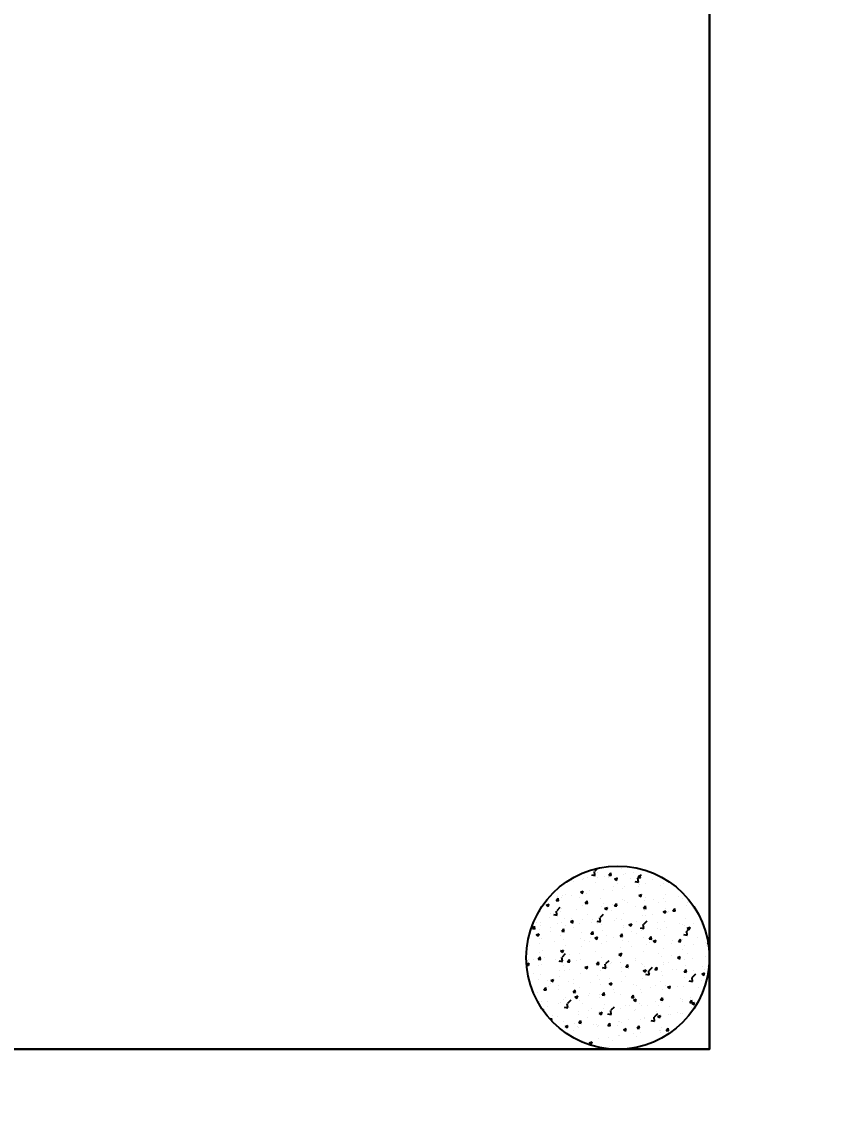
# Model space of a CAD drawing. Header units: metres. Extents: x 0 to 2048, y 111 to 219.
# Drawn here: x 1828.544 to 1830.547, y 158.929 to 161.611 of the extents above; entities that cross this region are included whole.
import ezdxf

# ---------------------------------------------------------------- set-up
doc = ezdxf.new("R2010")
doc.units = ezdxf.units.M
doc.header["$LTSCALE"] = 0.5
doc.header["$MEASUREMENT"] = 0
doc.header["$PDMODE"] = 3
doc.linetypes.add('CONTIN', pattern=[0])
doc.layers.add('BLK_1_FLR_0_BLT_UP_AREA', color=27, linetype='Continuous')
doc.layers.add('layout bou', color=1, linetype='Continuous', lineweight=60)
doc.layers.add('layout bou @ 1', color=1, linetype='Continuous', lineweight=60)
doc.styles.get("Standard").update_dxf_attribs({"font": ''})
doc.styles.get('Standard').set_extended_font_data('Arial Black')
doc.dimstyles.new('Building Arrow', dxfattribs={"dimscale": 0, "dimtxt": 1, "dimasz": 1, "dimexe": 0.18, "dimexo": 0.0625, "dimgap": 0.09, "dimtad": 0, "dimdec": 1, "dimzin": 0, "dimdsep": 46, "dimtxsty": 'Standard', "dimcen": 0.09, "dimse1": 1, "dimse2": 1, "dimclrt": 7, "dimadec": 1, "dimazin": 0, "dimtfac": 1, "dimtdec": 1, "dimtofl": 0, "dimtmove": 0, "dimatfit": 3, "dimfxl": 0, "dimtolj": 1, "dimtzin": 0, "dimarcsym": 0})

# ---------------------------------------------------------------- blocks, each defined once
blk = doc.blocks.new('*D4')
at = {"layer": 'Defpoints', "color": 0, "lineweight": -3}
for p in [(1730.1741, 160.2208), (1730.1741, 160.2208), (1916.2515, 130.4545)]:
    blk.add_point(p, dxfattribs=at)
at = {"layer": 'layout bou', "color": 0, "lineweight": -2}
for p, q in [((1731.1615, 160.0628), (1821.1248, 145.6716)), ((1915.2641, 130.6124), (1825.3008, 145.0036))]:
    blk.add_line(p, q, dxfattribs=at)
at = {"layer": 'layout bou', "color": 0, "lineweight": -3}
for points in [[(1731.1879, 160.2274), (1731.1352, 159.8982), (1730.1741, 160.2208)], [(1915.2904, 130.777), (1915.2378, 130.4478), (1916.2515, 130.4545)]]:
    blk.add_solid(points, dxfattribs=at)
at = {"layer": 'layout bou', "color": 7, "lineweight": 15, "insert": (1823.2128, 145.3376), "char_height": 1, "attachment_point": 5, "rotation": 350.9115}
blk.add_mtext('\\A1;188.4', dxfattribs=at)
blk = doc.blocks.new('*D9')
at = {"layer": 'Defpoints', "color": 0, "lineweight": -3}
for p in [(1764.1257, 208.0316), (1764.1257, 208.0316), (1929.9765, 145.7045)]:
    blk.add_point(p, dxfattribs=at)
at = {"layer": 'layout bou', "color": 0, "lineweight": -2}
for p, q in [((1765.0618, 207.6799), (1845.0867, 177.6063)), ((1929.0405, 146.0562), (1849.0155, 176.1298))]:
    blk.add_line(p, q, dxfattribs=at)
at = {"layer": 'layout bou', "color": 0, "lineweight": -3}
for points in [[(1765.1204, 207.8359), (1765.0031, 207.5239), (1764.1257, 208.0316)], [(1929.0991, 146.2122), (1928.9818, 145.9002), (1929.9765, 145.7045)]]:
    blk.add_solid(points, dxfattribs=at)
at = {"layer": 'layout bou', "color": 7, "lineweight": 15, "insert": (1847.0511, 176.868), "char_height": 1, "attachment_point": 5, "rotation": 339.4036}
blk.add_mtext('\\A1;177.2', dxfattribs=at)

msp = doc.modelspace()

# ---------------------------------------------------------------- linework, layer by layer
at = {"color": 0, "lineweight": -3}
for p, q in [((1830.23487, 162.08467), (1830.23487, 159.08467)), ((1830.23487, 159.08467), (1825.35887, 159.08467))]:
    msp.add_line(p, q, dxfattribs=at)
at = {"color": 8, "lineweight": -3}
for p, q in [((1830.23487, 162.08467), (1830.23487, 159.08467)), ((1830.23487, 159.08467), (1825.35887, 159.08467))]:
    msp.add_line(p, q, dxfattribs=at)
at = {"lineweight": -3}
for p, q in [((1829.95368, 159.5226), (1829.95984, 159.52902)), ((1830.0185, 159.52977), (1830.0185, 159.52977)), ((1829.92184, 159.50124), (1829.92184, 159.50124)), ((1829.92519, 159.50353), (1829.92519, 159.50353)), ((1829.93406, 159.50765), (1829.93406, 159.50765)), ((1829.94463, 159.5131), (1829.95352, 159.51172)), ((1829.95337, 159.51189), (1829.95227, 159.52139)), ((1829.95971, 159.50622), (1829.95971, 159.50622)), ((1829.96019, 159.51976), (1829.96019, 159.51976)), ((1829.9757, 159.50993), (1829.9757, 159.50993)), ((1829.98743, 159.51247), (1829.99225, 159.51822)), ((1829.98743, 159.51247), (1829.9934, 159.51195)), ((1829.98745, 159.50539), (1829.98745, 159.50539)), ((1829.99327, 159.51186), (1829.99211, 159.51813)), ((1830.00146, 159.50271), (1830.00644, 159.49936)), ((1830.00147, 159.50271), (1830.00847, 159.50539)), ((1830.00631, 159.49938), (1830.00834, 159.50542)), ((1830.02287, 159.51454), (1830.02287, 159.51454)), ((1830.02764, 159.51743), (1830.02764, 159.51743)), ((1830.04083, 159.50314), (1830.04083, 159.50314)), ((1830.0479, 159.51783), (1830.0479, 159.51783)), ((1830.0601, 159.49534), (1830.05899, 159.50483)), ((1830.05915, 159.5062), (1830.06513, 159.50568)), ((1830.05916, 159.5062), (1830.06398, 159.51194)), ((1830.0604, 159.50605), (1830.06819, 159.51417)), ((1830.065, 159.50559), (1830.06384, 159.51186)), ((1830.09421, 159.50088), (1830.09421, 159.50088)), ((1830.11501, 159.50478), (1830.11501, 159.50478)), ((1829.89681, 159.49794), (1829.89681, 159.49794)), ((1829.90177, 159.49647), (1829.90177, 159.49647)), ((1829.91744, 159.47045), (1829.92444, 159.47314)), ((1829.92229, 159.46713), (1829.92431, 159.47317)), ((1829.94006, 159.47475), (1829.94006, 159.47475)), ((1829.95515, 159.49421), (1829.95515, 159.49421)), ((1829.97448, 159.47664), (1829.97448, 159.47664)), ((1829.99656, 159.4751), (1829.99656, 159.4751)), ((1829.99838, 159.48476), (1829.99838, 159.48476)), ((1830.00853, 159.49196), (1830.00853, 159.49196)), ((1830.02159, 159.47839), (1830.02159, 159.47839)), ((1830.02642, 159.48414), (1830.02642, 159.48414)), ((1830.05135, 159.49655), (1830.06024, 159.49517)), ((1830.05669, 159.49477), (1830.05669, 159.49477)), ((1830.05947, 159.48338), (1830.05947, 159.48338)), ((1830.06191, 159.4897), (1830.06191, 159.4897)), ((1830.07777, 159.49118), (1830.07777, 159.49118)), ((1830.1153, 159.48745), (1830.1153, 159.48745)), ((1830.12262, 159.49169), (1830.12262, 159.49169)), ((1830.12828, 159.49758), (1830.12828, 159.49758)), ((1829.85785, 159.44981), (1829.86383, 159.44928)), ((1829.85786, 159.4498), (1829.86268, 159.45555)), ((1829.86079, 159.45907), (1829.86079, 159.45907)), ((1829.86369, 159.44919), (1829.86254, 159.45546)), ((1829.8705, 159.4585), (1829.8705, 159.4585)), ((1829.87263, 159.4632), (1829.87263, 159.4632)), ((1829.88174, 159.46474), (1829.88174, 159.46474)), ((1829.89553, 159.4618), (1829.89553, 159.4618)), ((1829.91417, 159.45682), (1829.91417, 159.45682)), ((1829.91744, 159.47046), (1829.92242, 159.4671)), ((1829.92397, 159.47024), (1829.92397, 159.47024)), ((1829.92958, 159.44353), (1829.9344, 159.44927)), ((1829.93341, 159.46678), (1829.93341, 159.46678)), ((1829.93542, 159.44292), (1829.93426, 159.44919)), ((1829.96755, 159.45456), (1829.96755, 159.45456)), ((1830.02093, 159.4523), (1830.02093, 159.4523)), ((1830.02521, 159.45085), (1830.02521, 159.45085)), ((1830.06116, 159.46244), (1830.06816, 159.46513)), ((1830.06116, 159.46245), (1830.06613, 159.4591)), ((1830.066, 159.45912), (1830.06803, 159.46516)), ((1830.07432, 159.45005), (1830.07432, 159.45005)), ((1830.07655, 159.45789), (1830.07655, 159.45789)), ((1830.09632, 159.45225), (1830.09632, 159.45225)), ((1830.12135, 159.45555), (1830.12135, 159.45555)), ((1830.12706, 159.46429), (1830.12706, 159.46429)), ((1830.1277, 159.44779), (1830.1277, 159.44779)), ((1830.15922, 159.46053), (1830.15922, 159.46053)), ((1830.1692, 159.45513), (1830.1692, 159.45513)), ((1830.18108, 159.44554), (1830.18108, 159.44554)), ((1829.81947, 159.42241), (1829.81947, 159.42241)), ((1829.83342, 159.4382), (1829.84042, 159.44089)), ((1829.83342, 159.43821), (1829.83839, 159.43485)), ((1829.83826, 159.43487), (1829.84029, 159.44092)), ((1829.84419, 159.41906), (1829.84419, 159.41906)), ((1829.85991, 159.41448), (1829.8588, 159.42397)), ((1829.86021, 159.42519), (1829.868, 159.43331)), ((1829.86923, 159.42235), (1829.86923, 159.42235)), ((1829.87141, 159.42991), (1829.87141, 159.42991)), ((1829.9071, 159.42734), (1829.9071, 159.42734)), ((1829.92276, 159.43695), (1829.92276, 159.43695)), ((1829.92957, 159.44353), (1829.93555, 159.44301)), ((1829.97025, 159.43566), (1829.97025, 159.43566)), ((1829.97327, 159.44335), (1829.97327, 159.44335)), ((1829.97713, 159.43019), (1829.98414, 159.43288)), ((1829.97713, 159.4302), (1829.98211, 159.42684)), ((1829.98198, 159.42686), (1829.984, 159.43291)), ((1829.99425, 159.4251), (1829.99425, 159.4251)), ((1829.99529, 159.43895), (1829.99529, 159.43895)), ((1830.0013, 159.43726), (1830.00728, 159.43673)), ((1830.00131, 159.43725), (1830.00613, 159.443)), ((1830.00715, 159.43664), (1830.00599, 159.44291)), ((1830.03316, 159.44394), (1830.03316, 159.44394)), ((1830.05257, 159.43511), (1830.05257, 159.43511)), ((1830.07303, 159.43098), (1830.07785, 159.43672)), ((1830.07303, 159.43098), (1830.079, 159.43046)), ((1830.07533, 159.4246), (1830.07533, 159.4246)), ((1830.07887, 159.43037), (1830.07772, 159.43664)), ((1830.11088, 159.44512), (1830.11088, 159.44512)), ((1830.12085, 159.42218), (1830.12785, 159.42487)), ((1830.12085, 159.42219), (1830.12582, 159.41883)), ((1830.12569, 159.41886), (1830.12772, 159.4249)), ((1830.12584, 159.431), (1830.12584, 159.431)), ((1830.13292, 159.42109), (1830.13292, 159.42109)), ((1830.13485, 159.42316), (1830.13485, 159.42316)), ((1830.14475, 159.42471), (1830.15073, 159.42418)), ((1830.14476, 159.4247), (1830.14958, 159.43045)), ((1830.1506, 159.42409), (1830.14944, 159.43036)), ((1830.17778, 159.4385), (1830.17778, 159.4385)), ((1830.19316, 159.43317), (1830.19316, 159.43317)), ((1830.19607, 159.42941), (1830.19607, 159.42941)), ((1829.80902, 159.39679), (1829.80902, 159.39679)), ((1829.81929, 159.39506), (1829.81929, 159.39506)), ((1829.84131, 159.40797), (1829.84131, 159.40797)), ((1829.85116, 159.41569), (1829.86005, 159.41431)), ((1829.8624, 159.39454), (1829.8624, 159.39454)), ((1829.8702, 159.39662), (1829.8702, 159.39662)), ((1829.87761, 159.40508), (1829.87761, 159.40508)), ((1829.89311, 159.39794), (1829.90011, 159.40063)), ((1829.89311, 159.39795), (1829.89809, 159.39459)), ((1829.89469, 159.40572), (1829.89469, 159.40572)), ((1829.89795, 159.39461), (1829.89998, 159.40065)), ((1829.91578, 159.39228), (1829.91578, 159.39228)), ((1829.92154, 159.40366), (1829.92154, 159.40366)), ((1829.93593, 159.41509), (1829.93593, 159.41509)), ((1829.94395, 159.39621), (1829.94395, 159.39621)), ((1829.94808, 159.40346), (1829.94808, 159.40346)), ((1829.95788, 159.39914), (1829.96678, 159.39776)), ((1829.95989, 159.39313), (1829.95989, 159.39313)), ((1829.96663, 159.39793), (1829.96553, 159.40742)), ((1829.96694, 159.40864), (1829.97473, 159.41675)), ((1829.96898, 159.39951), (1829.96898, 159.39951)), ((1829.97205, 159.41006), (1829.97205, 159.41006)), ((1830.00146, 159.4012), (1830.00146, 159.4012)), ((1830.00685, 159.4045), (1830.00685, 159.4045)), ((1830.01821, 159.40314), (1830.01821, 159.40314)), ((1830.02399, 159.41756), (1830.02399, 159.41756)), ((1830.03682, 159.38993), (1830.04383, 159.39262)), ((1830.04167, 159.3866), (1830.04369, 159.39265)), ((1830.05484, 159.39895), (1830.05484, 159.39895)), ((1830.07001, 159.41281), (1830.07001, 159.41281)), ((1830.07366, 159.39208), (1830.08145, 159.4002)), ((1830.07653, 159.41315), (1830.07653, 159.41315)), ((1830.09504, 159.41611), (1830.09504, 159.41611)), ((1830.10822, 159.39669), (1830.10822, 159.39669)), ((1830.12463, 159.39771), (1830.12463, 159.39771)), ((1830.16161, 159.39444), (1830.16161, 159.39444)), ((1830.17657, 159.40521), (1830.17657, 159.40521)), ((1830.1948, 159.39326), (1830.1948, 159.39326)), ((1830.21499, 159.39218), (1830.21499, 159.39218)), ((1829.8, 159.38086), (1829.80598, 159.38034)), ((1829.80001, 159.38086), (1829.80483, 159.3866)), ((1829.80584, 159.38025), (1829.80469, 159.38652)), ((1829.80909, 159.36568), (1829.81609, 159.36837)), ((1829.80909, 159.36569), (1829.81406, 159.36234)), ((1829.81393, 159.36236), (1829.81596, 159.3684)), ((1829.81788, 159.37962), (1829.81788, 159.37962)), ((1829.81826, 159.38912), (1829.81826, 159.38912)), ((1829.84292, 159.38291), (1829.84292, 159.38291)), ((1829.84325, 159.37311), (1829.84325, 159.37311)), ((1829.87172, 159.37459), (1829.8777, 159.37406)), ((1829.87173, 159.37458), (1829.87655, 159.38033)), ((1829.87757, 159.37397), (1829.87641, 159.38024)), ((1829.88079, 159.3879), (1829.88079, 159.3879)), ((1829.90157, 159.38312), (1829.90157, 159.38312)), ((1829.92032, 159.37037), (1829.92032, 159.37037)), ((1829.94345, 159.36831), (1829.94943, 159.36779)), ((1829.94346, 159.36831), (1829.94828, 159.37405)), ((1829.94929, 159.3677), (1829.94814, 159.37397)), ((1829.96916, 159.39003), (1829.96916, 159.39003)), ((1829.97084, 159.37677), (1829.97084, 159.37677)), ((1829.98055, 159.36506), (1829.98055, 159.36506)), ((1830.01518, 159.36203), (1830.02, 159.36778)), ((1830.02102, 159.36142), (1830.01986, 159.36769)), ((1830.02254, 159.38777), (1830.02254, 159.38777)), ((1830.02277, 159.38427), (1830.02277, 159.38427)), ((1830.03682, 159.38994), (1830.0418, 159.38658)), ((1830.0437, 159.37337), (1830.0437, 159.37337)), ((1830.0564, 159.36814), (1830.0564, 159.36814)), ((1830.06461, 159.38259), (1830.0735, 159.38121)), ((1830.06874, 159.37667), (1830.06874, 159.37667)), ((1830.07335, 159.38137), (1830.07225, 159.39087)), ((1830.07412, 159.39131), (1830.07412, 159.39131)), ((1830.07593, 159.38552), (1830.07593, 159.38552)), ((1830.10661, 159.38165), (1830.10661, 159.38165)), ((1830.11472, 159.37815), (1830.11472, 159.37815)), ((1830.12931, 159.38326), (1830.12931, 159.38326)), ((1830.16976, 159.38997), (1830.16976, 159.38997)), ((1830.17133, 159.36603), (1830.18023, 159.36466)), ((1830.17304, 159.38816), (1830.17304, 159.38816)), ((1830.17535, 159.37192), (1830.17535, 159.37192)), ((1830.18008, 159.36482), (1830.17897, 159.37432)), ((1830.18039, 159.37553), (1830.18817, 159.38365)), ((1830.18054, 159.38192), (1830.18754, 159.38461)), ((1830.18054, 159.38193), (1830.18551, 159.37857)), ((1830.18269, 159.38101), (1830.18269, 159.38101)), ((1830.18538, 159.37859), (1830.18741, 159.38464)), ((1829.79158, 159.34018), (1829.79158, 159.34018)), ((1829.81661, 159.34347), (1829.81661, 159.34347)), ((1829.81704, 159.35583), (1829.81704, 159.35583)), ((1829.82142, 159.35714), (1829.82142, 159.35714)), ((1829.85448, 159.34846), (1829.85448, 159.34846)), ((1829.86898, 159.36333), (1829.86898, 159.36333)), ((1829.8748, 159.35489), (1829.8748, 159.35489)), ((1829.88144, 159.33811), (1829.88144, 159.33811)), ((1829.91764, 159.35677), (1829.91764, 159.35677)), ((1829.92818, 159.35263), (1829.92818, 159.35263)), ((1829.93976, 159.34812), (1829.93976, 159.34812)), ((1829.94267, 159.36007), (1829.94267, 159.36007)), ((1829.9528, 159.35768), (1829.9598, 159.36036)), ((1829.9528, 159.35768), (1829.95778, 159.35433)), ((1829.95764, 159.35435), (1829.95967, 159.36039)), ((1829.96962, 159.34348), (1829.96962, 159.34348)), ((1829.98156, 159.35037), (1829.98156, 159.35037)), ((1829.99808, 159.35813), (1829.99808, 159.35813)), ((1830.01518, 159.36204), (1830.02115, 159.36151)), ((1830.02156, 159.35098), (1830.02156, 159.35098)), ((1830.03495, 159.34812), (1830.03495, 159.34812)), ((1830.0729, 159.35802), (1830.0729, 159.35802)), ((1830.0803, 159.34221), (1830.0803, 159.34221)), ((1830.0869, 159.35576), (1830.09288, 159.35524)), ((1830.08691, 159.35576), (1830.09173, 159.3615)), ((1830.08833, 159.34586), (1830.08833, 159.34586)), ((1830.09275, 159.35515), (1830.09159, 159.36142)), ((1830.09651, 159.34967), (1830.10149, 159.34632)), ((1830.09652, 159.34967), (1830.10352, 159.35236)), ((1830.10136, 159.34634), (1830.10339, 159.35238)), ((1830.12341, 159.36442), (1830.12341, 159.36442)), ((1830.14171, 159.34361), (1830.14171, 159.34361)), ((1830.14346, 159.35052), (1830.14346, 159.35052)), ((1830.15863, 159.34949), (1830.16461, 159.34896)), ((1830.15864, 159.34948), (1830.16346, 159.35523)), ((1830.16447, 159.34887), (1830.16332, 159.35514)), ((1830.16849, 159.35382), (1830.16849, 159.35382)), ((1830.17414, 159.33863), (1830.17414, 159.33863)), ((1830.19509, 159.34135), (1830.19509, 159.34135)), ((1830.20636, 159.35881), (1830.20636, 159.35881)), ((1830.22548, 159.34567), (1830.22548, 159.34567)), ((1830.22723, 159.33851), (1830.22723, 159.33851)), ((1830.23035, 159.34321), (1830.23234, 159.34304)), ((1830.23036, 159.34321), (1830.23201, 159.34517)), ((1829.81388, 159.30564), (1829.8187, 159.31138)), ((1829.81583, 159.32254), (1829.81583, 159.32254)), ((1829.81972, 159.30503), (1829.81856, 159.3113)), ((1829.82313, 159.3281), (1829.82313, 159.3281)), ((1829.86777, 159.33004), (1829.86777, 159.33004)), ((1829.86878, 159.32542), (1829.87578, 159.32811)), ((1829.86878, 159.32543), (1829.87375, 159.32207)), ((1829.87347, 159.31122), (1829.88126, 159.31934)), ((1829.87362, 159.3221), (1829.87565, 159.32814)), ((1829.89133, 159.31733), (1829.89133, 159.31733)), ((1829.91637, 159.32063), (1829.91637, 159.32063)), ((1829.91911, 159.33708), (1829.91911, 159.33708)), ((1829.95424, 159.32561), (1829.95424, 159.32561)), ((1830.01249, 159.31741), (1830.01949, 159.3201)), ((1830.01249, 159.31742), (1830.01747, 159.31407)), ((1830.01734, 159.31409), (1830.01936, 159.32013)), ((1830.0174, 159.33393), (1830.0174, 159.33393)), ((1830.02034, 159.31769), (1830.02034, 159.31769)), ((1830.04243, 159.33722), (1830.04243, 159.33722)), ((1830.07169, 159.32473), (1830.07169, 159.32473)), ((1830.11059, 159.31849), (1830.11059, 159.31849)), ((1830.1222, 159.33113), (1830.1222, 159.33113)), ((1830.14218, 159.31438), (1830.14218, 159.31438)), ((1830.15621, 159.30941), (1830.16321, 159.31209)), ((1830.16105, 159.30608), (1830.16308, 159.31212)), ((1830.16891, 159.3285), (1830.16891, 159.3285)), ((1830.18006, 159.31937), (1830.18006, 159.31937)), ((1830.22426, 159.31238), (1830.22426, 159.31238)), ((1829.78506, 159.29329), (1829.79176, 159.29586)), ((1829.78509, 159.29295), (1829.78973, 159.28982)), ((1829.7896, 159.28984), (1829.79163, 159.29589)), ((1829.7903, 159.30403), (1829.7903, 159.30403)), ((1829.80194, 159.30604), (1829.80194, 159.30604)), ((1829.81387, 159.30564), (1829.81985, 159.30512)), ((1829.81461, 159.28925), (1829.81461, 159.28925)), ((1829.82303, 159.29261), (1829.82303, 159.29261)), ((1829.82818, 159.30902), (1829.82818, 159.30902)), ((1829.85533, 159.30379), (1829.85533, 159.30379)), ((1829.86442, 159.30173), (1829.87331, 159.30035)), ((1829.86655, 159.29675), (1829.86655, 159.29675)), ((1829.87316, 159.30051), (1829.87206, 159.31001)), ((1829.87641, 159.29035), (1829.87641, 159.29035)), ((1829.8856, 159.29937), (1829.89158, 159.29884)), ((1829.88561, 159.29936), (1829.89043, 159.30511)), ((1829.89144, 159.29875), (1829.89029, 159.30502)), ((1829.90871, 159.30153), (1829.90871, 159.30153)), ((1829.91789, 159.30379), (1829.91789, 159.30379)), ((1829.92793, 159.28617), (1829.92793, 159.28617)), ((1829.92847, 159.28516), (1829.93547, 159.28785)), ((1829.92847, 159.28517), (1829.93344, 159.28181)), ((1829.92979, 159.2881), (1829.92979, 159.2881)), ((1829.93331, 159.28183), (1829.93534, 159.28788)), ((1829.93563, 159.28846), (1829.93563, 159.28846)), ((1829.95733, 159.29309), (1829.96215, 159.29883)), ((1829.95733, 159.29309), (1829.9633, 159.29257)), ((1829.96317, 159.29248), (1829.96201, 159.29875)), ((1829.96209, 159.29927), (1829.96209, 159.29927)), ((1829.9684, 159.31019), (1829.9684, 159.31019)), ((1829.97114, 159.28517), (1829.98004, 159.2838)), ((1829.97989, 159.28396), (1829.97878, 159.29346)), ((1829.9802, 159.29467), (1829.98798, 159.30279)), ((1829.98318, 159.28584), (1829.98318, 159.28584)), ((1829.99109, 159.29449), (1829.99109, 159.29449)), ((1829.99395, 159.29847), (1829.99395, 159.29847)), ((1830.01547, 159.29702), (1830.01547, 159.29702)), ((1830.01612, 159.29778), (1830.01612, 159.29778)), ((1830.02905, 159.28682), (1830.03503, 159.28629)), ((1830.02906, 159.28681), (1830.03388, 159.29256)), ((1830.0349, 159.2862), (1830.03374, 159.29247)), ((1830.05227, 159.30848), (1830.05227, 159.30848)), ((1830.054, 159.30277), (1830.054, 159.30277)), ((1830.06886, 159.29476), (1830.06886, 159.29476)), ((1830.07047, 159.29144), (1830.07047, 159.29144)), ((1830.07623, 159.28652), (1830.07623, 159.28652)), ((1830.08692, 159.27812), (1830.09471, 159.28624)), ((1830.10078, 159.28054), (1830.10561, 159.28628)), ((1830.10662, 159.27993), (1830.10547, 159.2862)), ((1830.11715, 159.31108), (1830.11715, 159.31108)), ((1830.12098, 159.29784), (1830.12098, 159.29784)), ((1830.12224, 159.29251), (1830.12224, 159.29251)), ((1830.13455, 159.29653), (1830.13455, 159.29653)), ((1830.15621, 159.30941), (1830.16118, 159.30606)), ((1830.17292, 159.30534), (1830.17292, 159.30534)), ((1830.17562, 159.29025), (1830.17562, 159.29025)), ((1830.19287, 159.30654), (1830.19287, 159.30654)), ((1830.21691, 159.28824), (1830.21691, 159.28824)), ((1830.229, 159.288), (1830.229, 159.288)), ((1829.80187, 159.26958), (1829.80187, 159.26958)), ((1829.819, 159.26844), (1829.819, 159.26844)), ((1829.86503, 159.27789), (1829.86503, 159.27789)), ((1829.86533, 159.26346), (1829.86533, 159.26346)), ((1829.87732, 159.27845), (1829.87732, 159.27845)), ((1829.89006, 159.28119), (1829.89006, 159.28119)), ((1829.91668, 159.2705), (1829.91668, 159.2705)), ((1829.9596, 159.2665), (1829.9596, 159.2665)), ((1829.96719, 159.2769), (1829.96719, 159.2769)), ((1829.98982, 159.25834), (1829.98982, 159.25834)), ((1830.01791, 159.27651), (1830.01791, 159.27651)), ((1830.01913, 159.2844), (1830.01913, 159.2844)), ((1830.02769, 159.26333), (1830.02769, 159.26333)), ((1830.03656, 159.28359), (1830.03656, 159.28359)), ((1830.06925, 159.25815), (1830.06925, 159.25815)), ((1830.07218, 159.27715), (1830.07919, 159.27984)), ((1830.07218, 159.27716), (1830.07716, 159.2738)), ((1830.07703, 159.27383), (1830.07905, 159.27987)), ((1830.07787, 159.26862), (1830.08676, 159.26724)), ((1830.08661, 159.26741), (1830.08551, 159.27691)), ((1830.08994, 159.28133), (1830.08994, 159.28133)), ((1830.09084, 159.27164), (1830.09084, 159.27164)), ((1830.10078, 159.28054), (1830.10675, 159.28002)), ((1830.11588, 159.27494), (1830.11588, 159.27494)), ((1830.11976, 159.26455), (1830.11976, 159.26455)), ((1830.14332, 159.27908), (1830.14332, 159.27908)), ((1830.15375, 159.27992), (1830.15375, 159.27992)), ((1830.1717, 159.27205), (1830.1717, 159.27205)), ((1830.1725, 159.27427), (1830.17848, 159.27374)), ((1830.17251, 159.27426), (1830.17733, 159.28001)), ((1830.17274, 159.26154), (1830.17274, 159.26154)), ((1830.17835, 159.27365), (1830.17719, 159.27992)), ((1830.19334, 159.25086), (1830.19223, 159.26035)), ((1830.19364, 159.26157), (1830.20143, 159.26969)), ((1830.1967, 159.27682), (1830.1967, 159.27682)), ((1830.2159, 159.26914), (1830.2229, 159.27183)), ((1830.2159, 159.26915), (1830.22087, 159.2658)), ((1830.22074, 159.26582), (1830.22277, 159.27186)), ((1830.22305, 159.27909), (1830.22305, 159.27909)), ((1830.23106, 159.27155), (1830.23106, 159.27155)), ((1829.81339, 159.25596), (1829.81339, 159.25596)), ((1829.82776, 159.23042), (1829.83258, 159.23616)), ((1829.83359, 159.22981), (1829.83244, 159.23608)), ((1829.83543, 159.25295), (1829.83543, 159.25295)), ((1829.83872, 159.23845), (1829.83872, 159.23845)), ((1829.84296, 159.24648), (1829.84296, 159.24648)), ((1829.84445, 159.25291), (1829.85145, 159.2556)), ((1829.84445, 159.25292), (1829.84942, 159.24956)), ((1829.84929, 159.24958), (1829.85132, 159.25562)), ((1829.86375, 159.24175), (1829.86375, 159.24175)), ((1829.88881, 159.2507), (1829.88881, 159.2507)), ((1829.90128, 159.25649), (1829.90128, 159.25649)), ((1829.90163, 159.24673), (1829.90163, 159.24673)), ((1829.91546, 159.23721), (1829.91546, 159.23721)), ((1829.9422, 159.24844), (1829.9422, 159.24844)), ((1829.96478, 159.25505), (1829.96478, 159.25505)), ((1829.96597, 159.24361), (1829.96597, 159.24361)), ((1829.98816, 159.2449), (1829.99516, 159.24759)), ((1829.98816, 159.24491), (1829.99314, 159.24155)), ((1829.993, 159.24157), (1829.99503, 159.24762)), ((1829.99558, 159.24619), (1829.99558, 159.24619)), ((1829.99779, 159.2315), (1829.99779, 159.2315)), ((1830.01791, 159.25111), (1830.01791, 159.25111)), ((1830.04896, 159.24393), (1830.04896, 159.24393)), ((1830.0561, 159.24151), (1830.0561, 159.24151)), ((1830.06454, 159.2322), (1830.06454, 159.2322)), ((1830.08957, 159.2355), (1830.08957, 159.2355)), ((1830.10234, 159.24168), (1830.10234, 159.24168)), ((1830.11442, 159.25153), (1830.11442, 159.25153)), ((1830.11855, 159.23127), (1830.11855, 159.23127)), ((1830.12744, 159.24048), (1830.12744, 159.24048)), ((1830.13187, 159.23689), (1830.13888, 159.23958)), ((1830.13187, 159.2369), (1830.13685, 159.23354)), ((1830.13672, 159.23356), (1830.13874, 159.23961)), ((1830.15572, 159.23942), (1830.15572, 159.23942)), ((1830.17049, 159.23876), (1830.17049, 159.23876)), ((1830.18459, 159.25207), (1830.19348, 159.25069)), ((1830.1906, 159.2488), (1830.1906, 159.2488)), ((1830.20911, 159.23717), (1830.20911, 159.23717)), ((1830.21563, 159.25209), (1830.21563, 159.25209)), ((1830.22183, 159.2458), (1830.22183, 159.2458)), ((1829.81218, 159.22267), (1829.81218, 159.22267)), ((1829.82775, 159.23042), (1829.83373, 159.2299)), ((1829.86412, 159.23017), (1829.86412, 159.23017)), ((1829.87532, 159.20729), (1829.87532, 159.20729)), ((1829.88115, 159.21148), (1829.88115, 159.21148)), ((1829.88673, 159.19726), (1829.89452, 159.20538)), ((1829.89947, 159.22415), (1829.90545, 159.22363)), ((1829.89948, 159.22414), (1829.9043, 159.22989)), ((1829.90414, 159.21265), (1829.91114, 159.21533)), ((1829.90414, 159.21265), (1829.90911, 159.2093)), ((1829.90532, 159.22354), (1829.90416, 159.2298)), ((1829.90898, 159.20932), (1829.91101, 159.21536)), ((1829.93847, 159.2156), (1829.93847, 159.2156)), ((1829.93947, 159.22149), (1829.93947, 159.22149)), ((1829.96351, 159.2189), (1829.96351, 159.2189)), ((1829.96476, 159.21032), (1829.96476, 159.21032)), ((1829.9712, 159.21787), (1829.97718, 159.21735)), ((1829.97121, 159.21787), (1829.97603, 159.22361)), ((1829.97705, 159.21726), (1829.97589, 159.22353)), ((1830.00138, 159.22389), (1830.00138, 159.22389)), ((1830.01669, 159.21782), (1830.01669, 159.21782)), ((1830.04293, 159.21159), (1830.04775, 159.21734)), ((1830.04293, 159.2116), (1830.0489, 159.21107)), ((1830.04877, 159.21099), (1830.04761, 159.21725)), ((1830.04785, 159.20464), (1830.05485, 159.20733)), ((1830.04785, 159.20464), (1830.05283, 159.20129)), ((1830.05269, 159.20131), (1830.05472, 159.20735)), ((1830.06804, 159.22486), (1830.06804, 159.22486)), ((1830.11465, 159.20532), (1830.12063, 159.2048)), ((1830.11466, 159.20532), (1830.11948, 159.21106)), ((1830.1205, 159.20471), (1830.11934, 159.21098)), ((1830.16429, 159.20936), (1830.16429, 159.20936)), ((1830.16927, 159.20547), (1830.16927, 159.20547)), ((1830.18639, 159.19904), (1830.19121, 159.20479)), ((1830.18933, 159.21265), (1830.18933, 159.21265)), ((1830.19222, 159.19843), (1830.19107, 159.2047)), ((1829.81596, 159.20186), (1829.81596, 159.20186)), ((1829.82283, 159.20147), (1829.82283, 159.20147)), ((1829.82406, 159.18191), (1829.82712, 159.18308)), ((1829.82576, 159.17946), (1829.82699, 159.18311)), ((1829.83704, 159.18842), (1829.83704, 159.18842)), ((1829.83745, 159.2023), (1829.83745, 159.2023)), ((1829.8629, 159.19688), (1829.8629, 159.19688)), ((1829.86934, 159.1996), (1829.86934, 159.1996)), ((1829.87768, 159.18776), (1829.88657, 159.18638)), ((1829.88642, 159.18655), (1829.88532, 159.19605)), ((1829.89042, 159.18617), (1829.89042, 159.18617)), ((1829.91424, 159.20392), (1829.91424, 159.20392)), ((1829.92272, 159.19734), (1829.92272, 159.19734)), ((1829.9372, 159.17946), (1829.9372, 159.17946)), ((1829.94381, 159.18391), (1829.94381, 159.18391)), ((1829.97507, 159.18445), (1829.97507, 159.18445)), ((1829.9761, 159.19509), (1829.9761, 159.19509)), ((1829.99315, 159.17), (1829.99204, 159.17949)), ((1829.99345, 159.18071), (1830.00124, 159.18883)), ((1829.99719, 159.18166), (1829.99719, 159.18166)), ((1830.01548, 159.18453), (1830.01548, 159.18453)), ((1830.02949, 159.19283), (1830.02949, 159.19283)), ((1830.03823, 159.19276), (1830.03823, 159.19276)), ((1830.05057, 159.1794), (1830.05057, 159.1794)), ((1830.05198, 159.18185), (1830.05198, 159.18185)), ((1830.06326, 159.19606), (1830.06326, 159.19606)), ((1830.06682, 159.19157), (1830.06682, 159.19157)), ((1830.08287, 159.19058), (1830.08287, 159.19058)), ((1830.10114, 159.20104), (1830.10114, 159.20104)), ((1830.11029, 159.19186), (1830.11029, 159.19186)), ((1830.11733, 159.19798), (1830.11733, 159.19798)), ((1830.13625, 159.18832), (1830.13625, 159.18832)), ((1830.16861, 159.20187), (1830.16861, 159.20187)), ((1830.18638, 159.19905), (1830.19236, 159.19852)), ((1830.18963, 159.18607), (1830.18963, 159.18607)), ((1830.19156, 159.19664), (1830.19654, 159.19328)), ((1830.19157, 159.19663), (1830.19857, 159.19932)), ((1830.19257, 159.17991), (1830.19257, 159.17991)), ((1830.19641, 159.1933), (1830.19843, 159.19935)), ((1829.8435, 159.15743), (1829.84645, 159.16095)), ((1829.84592, 159.15483), (1829.8476, 159.15468)), ((1829.84747, 159.15459), (1829.84631, 159.16086)), ((1829.84901, 159.16785), (1829.84901, 159.16785)), ((1829.86169, 159.16359), (1829.86169, 159.16359)), ((1829.87702, 159.15182), (1829.87702, 159.15182)), ((1829.91217, 159.17616), (1829.91217, 159.17616)), ((1829.91303, 159.17063), (1829.91303, 159.17063)), ((1829.91336, 159.14893), (1829.91818, 159.15467)), ((1829.91919, 159.14832), (1829.91804, 159.15458)), ((1829.93534, 159.16183), (1829.93534, 159.16183)), ((1829.96354, 159.17704), (1829.96354, 159.17704)), ((1829.96383, 159.17238), (1829.97083, 159.17507)), ((1829.96383, 159.17239), (1829.9688, 159.16904)), ((1829.96867, 159.16906), (1829.9707, 159.1751)), ((1829.9844, 159.17121), (1829.99329, 159.16983)), ((1829.99366, 159.17184), (1829.99366, 159.17184)), ((1830.01192, 159.15332), (1830.01192, 159.15332)), ((1830.01426, 159.15124), (1830.01426, 159.15124)), ((1830.03696, 159.15661), (1830.03696, 159.15661)), ((1830.06561, 159.15828), (1830.06561, 159.15828)), ((1830.07483, 159.1616), (1830.07483, 159.1616)), ((1830.07594, 159.15989), (1830.07594, 159.15989)), ((1830.09112, 159.15466), (1830.10002, 159.15328)), ((1830.09987, 159.15345), (1830.09877, 159.16294)), ((1830.10018, 159.16416), (1830.10797, 159.17227)), ((1830.10395, 159.17715), (1830.10395, 159.17715)), ((1830.10754, 159.16438), (1830.11454, 159.16706)), ((1830.10754, 159.16438), (1830.11252, 159.16103)), ((1830.11239, 159.16105), (1830.11441, 159.16709)), ((1830.11612, 159.16469), (1830.11612, 159.16469)), ((1830.13426, 159.1699), (1830.13426, 159.1699)), ((1830.13798, 159.16992), (1830.13798, 159.16992)), ((1830.15734, 159.17489), (1830.15734, 159.17489)), ((1830.16302, 159.17321), (1830.16302, 159.17321)), ((1830.16806, 159.17218), (1830.16806, 159.17218)), ((1829.87981, 159.14013), (1829.88681, 159.14282)), ((1829.87981, 159.14014), (1829.88478, 159.13678)), ((1829.88465, 159.1368), (1829.88668, 159.14285)), ((1829.88586, 159.13672), (1829.88586, 159.13672)), ((1829.90098, 159.12986), (1829.90098, 159.12986)), ((1829.90283, 159.14651), (1829.90283, 159.14651)), ((1829.91089, 159.14002), (1829.91089, 159.14002)), ((1829.91181, 159.13734), (1829.91181, 159.13734)), ((1829.91335, 159.14893), (1829.91933, 159.14841)), ((1829.94877, 159.145), (1829.94877, 159.145)), ((1829.95621, 159.14426), (1829.95621, 159.14426)), ((1829.9593, 159.13987), (1829.9593, 159.13987)), ((1829.96232, 159.14375), (1829.96232, 159.14375)), ((1829.98508, 159.14265), (1829.9899, 159.1484)), ((1829.98508, 159.14265), (1829.99105, 159.14213)), ((1829.99092, 159.14204), (1829.98976, 159.14831)), ((1830.00959, 159.142), (1830.00959, 159.142)), ((1830.01762, 159.14988), (1830.01762, 159.14988)), ((1830.02352, 159.13212), (1830.03052, 159.13481)), ((1830.02352, 159.13213), (1830.02849, 159.12877)), ((1830.02836, 159.1288), (1830.03039, 159.13484)), ((1830.0568, 159.13638), (1830.06278, 159.13586)), ((1830.05681, 159.13637), (1830.06163, 159.14212)), ((1830.06265, 159.13577), (1830.06149, 159.14203)), ((1830.06297, 159.13975), (1830.06297, 159.13975)), ((1830.06439, 159.125), (1830.06439, 159.125)), ((1830.11168, 159.13047), (1830.11168, 159.13047)), ((1830.11413, 159.1249), (1830.11413, 159.1249)), ((1830.1149, 159.1314), (1830.1149, 159.1314)), ((1830.11636, 159.13749), (1830.11636, 159.13749)), ((1830.12853, 159.1301), (1830.13336, 159.13584)), ((1830.12853, 159.1301), (1830.1345, 159.12958)), ((1830.13437, 159.12949), (1830.13322, 159.13576)), ((1830.13671, 159.13377), (1830.13671, 159.13377)), ((1829.92246, 159.10556), (1829.92246, 159.10556)), ((1829.9395, 159.09987), (1829.9465, 159.10256)), ((1829.9395, 159.09988), (1829.94447, 159.09652)), ((1829.94434, 159.09654), (1829.94637, 159.10259)), ((1829.96111, 159.11046), (1829.96111, 159.11046)), ((1829.98562, 159.11388), (1829.98562, 159.11388)), ((1829.99749, 159.10488), (1829.99749, 159.10488)), ((1830.01065, 159.11717), (1830.01065, 159.11717)), ((1830.01305, 159.11795), (1830.01305, 159.11795)), ((1830.04852, 159.12216), (1830.04852, 159.12216)), ((1830.05581, 159.11489), (1830.05581, 159.11489)), ((1829.99012, 159.0909), (1829.99012, 159.0909)), ((1830.0435, 159.08865), (1830.0435, 159.08865)), ((1830.06317, 159.09171), (1830.06317, 159.09171))]:
    msp.add_line(p, q, dxfattribs=at)
at = {"linetype": 'CONTIN', "lineweight": -3, "ltscale": 0.5}
msp.add_circle((1830.00968, 159.30941), 0.22519, dxfattribs=at)
at = {"layer": 'BLK_1_FLR_0_BLT_UP_AREA', "color": 27, "lineweight": -3, "ltscale": 3}
msp.add_lwpolyline([(1825.35887, 162.08467), (1825.35887, 159.08467), (1830.23487, 159.08467), (1830.23487, 162.08467), (1837.67887, 162.08467), (1837.67887, 149.88467), (1852.92887, 149.88467), (1852.92887, 177.33467), (1822.42887, 177.33467), (1822.42887, 162.08467)], close=True, dxfattribs=at)

# ---------------------------------------------------------------- dimensions: what is measured, and where the dimension line sits
at = {"layer": 'layout bou @ 1', "color": 8, "lineweight": 15}
for p1, p2, picture, middle in [((1929.97654, 145.70445), (1764.12569, 208.03165), '*D9', (1847.05112, 176.86805)), ((1916.25154, 130.45445), (1730.17408, 160.22078), '*D4', (1823.21281, 145.33762))]:
    dim = msp.add_aligned_dim(p1=p1, p2=p2, distance=0, dimstyle='Building Arrow', override={"dimscale": 1, "dimtix": 0, "dimtofl": 0, "dimtmove": 0, "dimatfit": 3}, dxfattribs=at)
    dim.commit()
    dim.dimension.update_dxf_attribs({"geometry": picture, "text_midpoint": middle})

doc.saveas('drawing.dxf')
